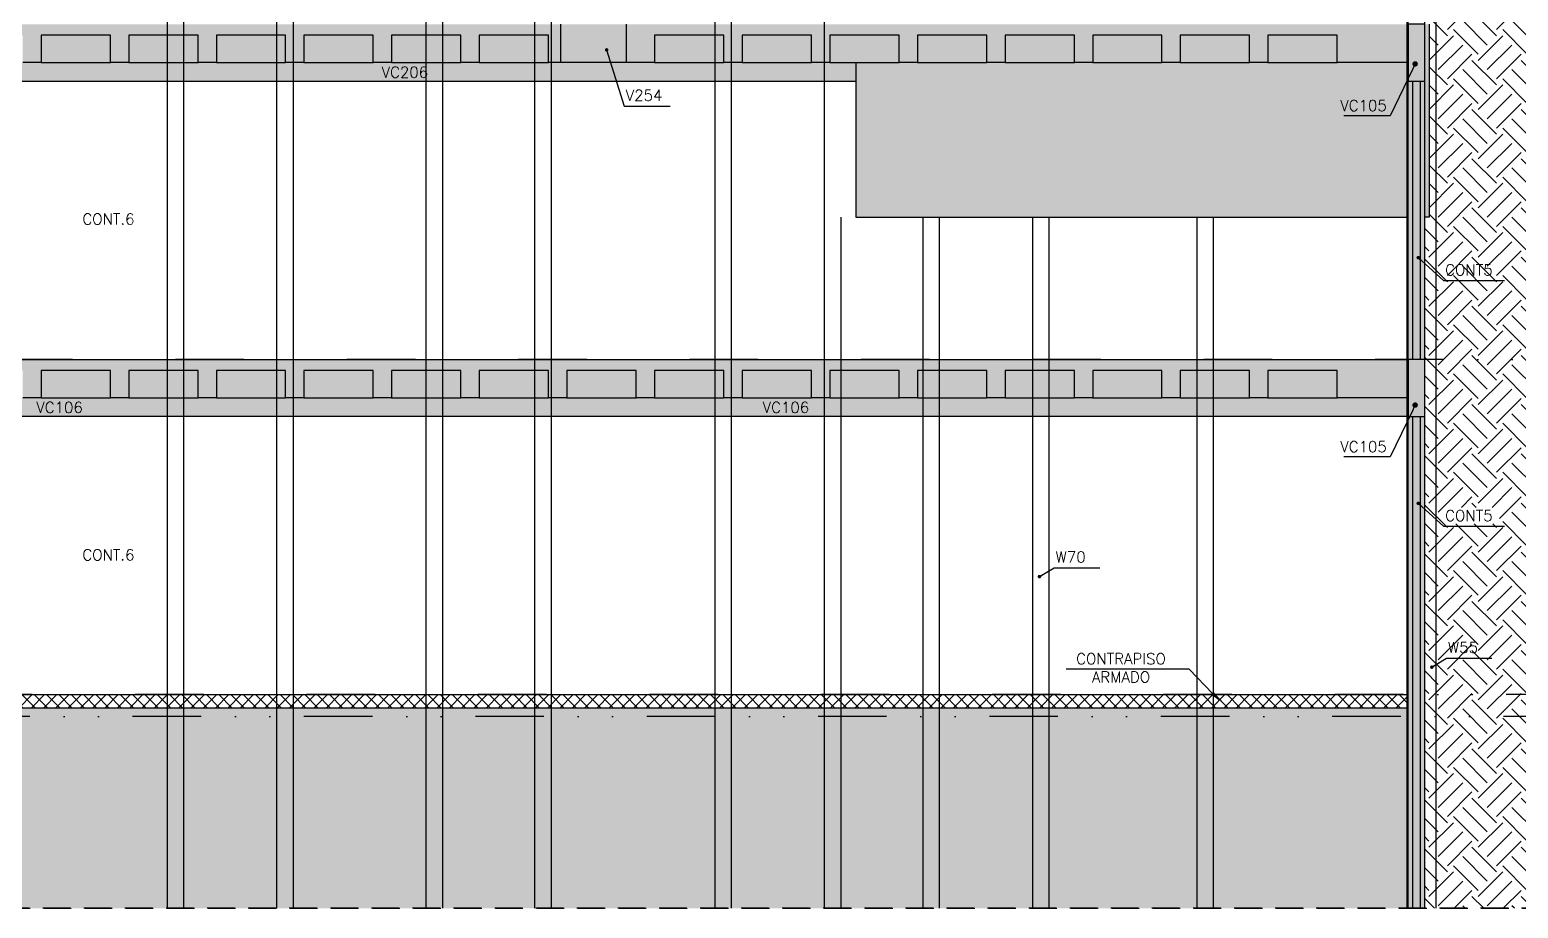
# Model space of a CAD drawing. Header units: millimetres. Extents: x 0 to 7795, y 0 to 4500.
# Drawn here: x 1894 to 3253, y 2799 to 3601 of the extents above; entities that cross this region are included whole.
import ezdxf
from ezdxf import colors
from ezdxf.entities.mleader import LeaderData, LeaderLine
from ezdxf.math import Vec2, Vec3

# ---------------------------------------------------------------- set-up
doc = ezdxf.new("R2010")
doc.units = ezdxf.units.MM
doc.header["$LTSCALE"] = 50
doc.linetypes.add('DASHED', pattern=[0.75, 0.5, -0.25])
doc.linetypes.add('DIVIDE2', pattern=[0.625, 0.25, -0.125, 0, -0.125, 0, -0.125])
for name, color, linetype in [('F-AUX', 2, 'Continuous'), ('F-AUX-DET', 2, 'Continuous'), ('F-AUX-RED', 1, 'Continuous'), ('F-CORTE', 4, 'Continuous'), ('F-EIXOS-DET', 1, 'Continuous'), ('F-FUNDAÇÃO-VISTA', 253, 'Continuous'), ('F-LEADER', 1, 'Continuous'), ('F-SOLIDO-CORTE', 71, 'Continuous'), ('F-TEXTO-YELLOW', 2, 'Continuous'), ('F-VIGA VISTA', 2, 'Continuous'), ('F-VISTA', 2, 'Continuous'), ('F-VISTA SÓLIDO 1', 254, 'Continuous'), ('F-VISTA SÓLIDO 3', 252, 'Continuous')]:
    doc.layers.add(name, color=color, linetype=linetype)
doc.styles.add('CP-TEXT-INCL', font='simplex.shx', dxfattribs={"oblique": 20})
doc.styles.add('MCP', font='simplex.shx')
doc.styles.get("Standard").update_dxf_attribs({"font": 'txt.shx'})
doc.dimstyles.new('CP-COTAS-50', dxfattribs={"dimscale": 0.64, "dimtxt": 12.5, "dimasz": 5, "dimexe": 5, "dimexo": 5, "dimgap": 2.5, "dimtad": 1, "dimdec": 1, "dimdsep": 46, "dimtxsty": 'CP-TEXT-INCL', "dimblk1": 'DOT', "dimblk2": 'DOT', "dimsah": 1, "dimcen": 9, "dimclrd": 256, "dimclre": 256, "dimclrt": 256, "dimadec": 0, "dimazin": 0, "dimtfac": 1, "dimtdec": 1, "dimtmove": 2, "dimatfit": 3, "dimldrblk": 'DOT', "dimfxl": 5, "dimtolj": 1, "dimarcsym": 0})
pattern_1 = [(50, (0, 107.151), (9.109233, -0.796954), [0.9525, -10.4775]), (355, (0, 107.151), (-1.762171, 9.552842), [0.762, -8.38203]), (100.45144, (0.759, 107.085), (7.347062, 8.755888), [0.8095, -8.904512]), (46.1842, (0, 109.691), (13.553952, -2.102116), [1.42875, -15.71625]), (96.63556, (1.13, 109.516), (11.870207, 12.371306), [1.21425, -13.35678]), (351.18415, (0, 109.691), (11.870207, 12.371306), [1.143, -12.572987]), (21, (1.27, 109.056), (7.58072, -5.11326), [0.9525, -10.4775]), (326, (1.27, 109.056), (3.090101, 9.209398), [0.762, -8.382]), (71.45144, (1.902, 108.63), (10.670821, 4.096138), [0.8095, -8.904497]), (37.5, (0, 107.1512), (0.1544302, 4.227752), [0, -8.2804, 0, -8.509, 0, -8.41375]), (7.5, (0, 107.151), (3.340983, 5.0090287), [0, -4.8514, 0, -8.0899, 0, -3.20675]), (327.5, (-2.832, 107.1512), (6.7795298, -0.2864372), [0, -3.175, 0, -9.906, 0, -13.1445]), (317.5, (-4.102, 107.151), (7.406459, 1.2713246), [0, -4.1275, 0, -6.5786, 0, -9.3345])]
pattern_2 = [(45, (0, -3807.676), (0, 44.90128), [31.75, -31.75]), (45, (-8.42, -3799.257), (0, 44.90128), [31.75, -31.75]), (45, (-16.838, -3790.838), (0, 44.90128), [31.75, -31.75]), (135, (-16.838, -3785.225), (-44.90128, 0), [31.75, -31.75]), (135, (-8.42, -3776.806), (-44.90128, 0), [31.75, -31.75]), (135, (0, -3768.387), (-44.90128, 0), [31.75, -31.75])]

# ---------------------------------------------------------------- blocks, each defined once
blk = doc.blocks.new('_DOT')
at = {"color": 0, "linetype": 'ByBlock'}
blk.add_line((-0.5, 0), (-1, 0), dxfattribs=at)
at = {"color": 0, "linetype": 'ByBlock', "const_width": 0.5}
blk.add_lwpolyline([(-0.25, 0, 1), (0.25, 0, 1)], format="xyb", close=True, dxfattribs=at)

msp = doc.modelspace()

# ---------------------------------------------------------------- hatches: boundary and pattern name
at = {"layer": 'F-AUX'}
h = msp.add_hatch(dxfattribs=at)
h.set_pattern_fill('AR-CONC', color=1, scale=0.05)
h.set_pattern_definition(pattern_1)
h.paths.add_polyline_path([(3163.38, 3553.95), (3156.38, 3553.95), (3156.38, 3299.95), (3163.38, 3299.95)])
h = msp.add_hatch(dxfattribs=at)
h.set_pattern_fill('AR-CONC', color=1, scale=0.05)
h.set_pattern_definition(pattern_1)
h.paths.add_polyline_path([(3163.38, 3247.95), (3156.38, 3247.95), (3156.38, 2798.95), (3163.38, 2798.95)])
at = {"layer": 'F-AUX-DET'}
h = msp.add_hatch(dxfattribs=at)
h.set_pattern_fill('EARTH', color=252, scale=5, angle=45)
h.set_pattern_definition(pattern_2)
h.paths.add_polyline_path([(3373.15, 3566.67), (3320.06, 3588.29), (3420.54, 3577.81), (3367.45, 3599.43), (3438.57, 4190.95), (2467.88, 4190.95), (2467.88, 4181.95), (2467.88, 4166.95), (2656.88, 4166.95), (2668.88, 4166.95), (2675.88, 4166.95), (2683.57, 4166.95), (2743.1, 4166.95), (2830.56, 4166.95), (3177.46, 4166.95), (3177.46, 4121.95), (3171.38, 4121.95), (3171.38, 3965.95), (3171.38, 3605.95), (3171.38, 3429.95), (3167.38, 3429.95), (3167.38, 2798.95), (3280.84, 2798.95)])
h.paths.add_polyline_path([(3184.92, 3149.92), (3235.63, 3149.92), (3235.63, 3164.92), (3184.92, 3164.92)], flags=16)
h.paths.add_polyline_path([(3184.92, 3829.37), (3235.63, 3829.37), (3235.63, 3844.37), (3184.92, 3844.37)], flags=16)
h = msp.add_hatch(dxfattribs=at)
h.set_pattern_fill('EARTH', color=252, scale=5, angle=45)
h.set_pattern_definition(pattern_2)
h.paths.add_polyline_path([(648.38, 2981.95), (648.38, 2798.95), (3152.38, 2798.95), (3152.38, 2981.95)])
at = {"layer": 'F-AUX-RED'}
h = msp.add_hatch(dxfattribs=at)
h.set_pattern_fill('ANSI37', color=256, scale=2.5)
h.set_pattern_definition([(45, (0, -3807.676), (-5.61266, 5.61266), []), (135, (0, -3807.676), (-5.61266, -5.61266), [])])
h.paths.add_polyline_path([(3152.38, 2981.95), (3152.38, 2993.95), (663.38, 2993.95), (663.38, 2981.95)])
at = {"layer": 'F-SOLIDO-CORTE'}
h = msp.add_hatch(color=256, dxfattribs=at)
h.dxf.hatch_style = 1
h.paths.add_polyline_path([(3152.38, 3605.95), (2995.46, 3605.95), (2849.78, 3605.95), (2495.89, 3605.95), (2473.68, 3605.95), (2441.74, 3605.95), (2438.38, 3605.95), (2407.9, 3605.95), (2402.07, 3605.95), (2394.25, 3605.95), (2386.06, 3605.95), (2378.38, 3605.95), (2374.73, 3605.95), (2370.45, 3605.95), (2368.42, 3605.95), (2278.84, 3605.95), (2001.29, 3605.95), (1973.34, 3605.95), (1876.43, 3605.95), (1712.88, 3605.95), (1703.72, 3605.95), (1702.19, 3605.95), (1673.47, 3605.95), (1663.57, 3605.95), (1652.88, 3605.95), (1646.4, 3605.95), (1639.56, 3605.95), (1440.87, 3605.95), (1352.38, 3605.95), (1343.22, 3605.95), (1341.69, 3605.95), (1312.97, 3605.95), (1303.07, 3605.95), (1292.38, 3605.95), (1231.79, 3605.95), (1026.59, 3605.95), (1013.6, 3605.95), (686.96, 3605.95), (684.54, 3605.95), (669.14, 3605.95), (663.38, 3605.95), (663.38, 3570.95), (669.14, 3570.95), (684.54, 3570.95), (686.96, 3570.95), (690.76, 3570.95), (704.25, 3570.95), (704.25, 3590.03), (704.25, 3595.95), (767.5, 3595.95), (767.5, 3576.86), (767.5, 3570.95), (769.42, 3570.95), (784.25, 3570.95), (784.25, 3590.03), (784.25, 3595.95), (847.5, 3595.95), (847.5, 3576.86), (847.5, 3570.95), (849.51, 3570.95), (853.73, 3570.95), (864.25, 3570.95), (864.25, 3590.03), (864.25, 3595.95), (927.5, 3595.95), (927.5, 3576.86), (927.5, 3570.95), (938.18, 3570.95), (942.36, 3570.95), (944.25, 3570.95), (944.25, 3590.03), (944.25, 3595.95), (1007.5, 3595.95), (1007.5, 3576.86), (1007.5, 3570.95), (1009.6, 3570.95), (1013.93, 3570.95), (1019.01, 3570.95), (1024.25, 3570.95), (1024.25, 3590.03), (1024.25, 3595.95), (1087.5, 3595.95), (1087.5, 3576.86), (1087.5, 3570.95), (1089.42, 3570.95), (1104.25, 3570.95), (1104.25, 3590.03), (1104.25, 3595.95), (1167.5, 3595.95), (1167.5, 3576.86), (1167.5, 3570.95), (1172.77, 3570.95), (1177.12, 3570.95), (1184.25, 3570.95), (1184.25, 3590.03), (1184.25, 3595.95), (1231.79, 3595.95), (1247.5, 3595.95), (1247.5, 3576.86), (1247.5, 3570.95), (1264.58, 3570.95), (1292.38, 3570.95), (1292.38, 3545.95), (1303.07, 3545.95), (1312.97, 3545.95), (1341.69, 3545.95), (1343.22, 3545.95), (1352.38, 3545.95), (1352.38, 3579.15), (1352.38, 3593.95), (1440.87, 3593.95), (1639.56, 3593.95), (1646.4, 3593.95), (1652.88, 3593.95), (1652.88, 3572.74), (1652.88, 3545.95), (1663.57, 3545.95), (1673.47, 3545.95), (1702.19, 3545.95), (1703.72, 3545.95), (1712.88, 3545.95), (1712.88, 3570.95), (1720.17, 3570.95), (1741.02, 3570.95), (1744.25, 3570.95), (1744.25, 3590.03), (1744.25, 3595.95), (1807.5, 3595.95), (1807.5, 3576.86), (1807.5, 3570.95), (1820.01, 3570.95), (1824.25, 3570.95), (1824.25, 3590.03), (1824.25, 3595.95), (1876.43, 3595.95), (1887.5, 3595.95), (1887.5, 3576.86), (1887.5, 3570.95), (1895.04, 3570.95), (1904.25, 3570.95), (1904.25, 3590.03), (1904.25, 3595.95), (1967.5, 3595.95), (1967.5, 3576.86), (1967.5, 3570.95), (1979.01, 3570.95), (1984.25, 3570.95), (1984.25, 3590.03), (1984.25, 3595.95), (2001.29, 3595.95), (2047.5, 3595.95), (2047.5, 3576.86), (2047.5, 3570.95), (2064.25, 3570.95), (2064.25, 3590.03), (2064.25, 3595.95), (2127.5, 3595.95), (2127.5, 3576.86), (2127.5, 3570.95), (2128.86, 3570.95), (2130.65, 3570.95), (2140.88, 3570.95), (2144.25, 3570.95), (2144.25, 3590.03), (2144.25, 3595.95), (2207.5, 3595.95), (2207.5, 3576.86), (2207.5, 3570.95), (2214.79, 3570.95), (2217.04, 3570.95), (2220.88, 3570.95), (2224.25, 3570.95), (2224.25, 3590.03), (2224.25, 3595.95), (2278.84, 3595.95), (2287.5, 3595.95), (2287.5, 3576.86), (2287.5, 3570.95), (2290.51, 3570.95), (2298.18, 3570.95), (2300.88, 3570.95), (2304.25, 3570.95), (2304.25, 3590.03), (2304.25, 3595.95), (2367.5, 3595.95), (2367.5, 3576.86), (2367.5, 3570.95), (2370.45, 3570.95), (2374.73, 3570.95), (2379.25, 3570.95), (2386.06, 3570.95), (2394.25, 3570.95), (2402.07, 3570.95), (2408.49, 3570.95), (2438.38, 3570.95), (2442.98, 3570.95), (2459.76, 3570.95), (2464.25, 3570.95), (2464.25, 3590.03), (2464.25, 3595.95), (2473.68, 3595.95), (2495.89, 3595.95), (2527.5, 3595.95), (2527.5, 3576.86), (2527.5, 3570.95), (2541.51, 3570.95), (2544.25, 3570.95), (2544.25, 3590.03), (2544.25, 3595.95), (2607.5, 3595.95), (2607.5, 3576.86), (2607.5, 3570.95), (2619.72, 3570.95), (2624.25, 3570.95), (2624.25, 3590.03), (2624.25, 3595.95), (2687.5, 3595.95), (2687.5, 3576.86), (2687.5, 3570.95), (2698.09, 3570.95), (2704.25, 3570.95), (2704.25, 3590.03), (2704.25, 3595.95), (2767.5, 3595.95), (2767.5, 3576.86), (2767.5, 3570.95), (2784.25, 3570.95), (2784.25, 3590.03), (2784.25, 3595.95), (2847.5, 3595.95), (2847.5, 3576.86), (2847.5, 3570.95), (2864.25, 3570.95), (2864.25, 3590.03), (2864.25, 3595.95), (2927.5, 3595.95), (2927.5, 3576.86), (2927.5, 3570.95), (2937.13, 3570.95), (2944.25, 3570.95), (2944.25, 3590.03), (2944.25, 3595.95), (2995.46, 3595.95), (3007.5, 3595.95), (3007.5, 3576.86), (3007.5, 3570.95), (3024.25, 3570.95), (3024.25, 3590.03), (3024.25, 3595.95), (3087.5, 3595.95), (3087.5, 3576.86), (3087.5, 3570.95), (3090.23, 3570.95), (3092.88, 3570.95), (3115.43, 3570.95), (3152.38, 3570.95)])
h = msp.add_hatch(color=256, dxfattribs=at)
h.dxf.hatch_style = 1
h.paths.add_polyline_path([(3167.38, 3605.95), (3152.38, 3605.95), (3152.38, 3553.95), (3167.38, 3553.95)])
h = msp.add_hatch(color=256, dxfattribs=at)
h.dxf.hatch_style = 1
h.paths.add_polyline_path([(3156.38, 3553.95), (3152.38, 3553.95), (3152.38, 3299.95), (3156.38, 3299.95)])
h = msp.add_hatch(color=256, dxfattribs=at)
h.dxf.hatch_style = 1
h.paths.add_polyline_path([(3167.38, 3553.95), (3163.38, 3553.95), (3163.38, 3299.95), (3167.38, 3299.95)])
h = msp.add_hatch(color=256, dxfattribs=at)
h.dxf.hatch_style = 1
h.paths.add_polyline_path([(3152.38, 3299.95), (3144.84, 3299.95), (3073.68, 3299.95), (2684.93, 3299.95), (2649.55, 3299.95), (2646.27, 3299.95), (2521.85, 3299.95), (2455.16, 3299.95), (2429.76, 3299.95), (2424.74, 3299.95), (2416.21, 3299.95), (2405.59, 3299.95), (2394.86, 3299.95), (2385.78, 3299.95), (2376.57, 3299.95), (2370.58, 3299.95), (2368.55, 3299.95), (2358.54, 3299.95), (2149.56, 3299.95), (2131.33, 3299.95), (2095.69, 3299.95), (2090.19, 3299.95), (1775.99, 3299.95), (1773.88, 3299.95), (1769.6, 3299.95), (1734.91, 3299.95), (1731.68, 3299.95), (1728.87, 3299.95), (1712.58, 3299.95), (1665.01, 3299.95), (1639.69, 3299.95), (1632.55, 3299.95), (1614.31, 3299.95), (1365.58, 3299.95), (1356.35, 3299.95), (1346.62, 3299.95), (1303.32, 3299.95), (1298.14, 3299.95), (1295.59, 3299.95), (1275.8, 3299.95), (1229.96, 3299.95), (1217.39, 3299.95), (1026.29, 3299.95), (1013.57, 3299.95), (739.25, 3299.95), (721.01, 3299.95), (702.77, 3299.95), (687.26, 3299.95), (684.54, 3299.95), (669.14, 3299.95), (666.59, 3299.95), (663.38, 3299.95), (663.38, 3264.95), (666.59, 3264.95), (669.14, 3264.95), (684.54, 3264.95), (687.26, 3264.95), (690.76, 3264.95), (696.55, 3264.95), (700.13, 3264.95), (704.25, 3264.95), (704.25, 3284.03), (704.25, 3289.95), (721.01, 3289.95), (739.25, 3289.95), (767.5, 3289.95), (767.5, 3270.86), (767.5, 3264.95), (769.06, 3264.95), (772.47, 3264.95), (775.04, 3264.95), (784.25, 3264.95), (784.25, 3284.03), (784.25, 3289.95), (847.5, 3289.95), (847.5, 3270.86), (847.5, 3264.95), (849.06, 3264.95), (864.25, 3264.95), (864.25, 3284.03), (864.25, 3289.95), (927.5, 3289.95), (927.5, 3270.86), (927.5, 3264.95), (929.06, 3264.95), (944.25, 3264.95), (944.25, 3284.03), (944.25, 3289.95), (1007.5, 3289.95), (1007.5, 3270.86), (1007.5, 3264.95), (1008.86, 3264.95), (1024.25, 3264.95), (1024.25, 3284.03), (1024.25, 3289.95), (1087.5, 3289.95), (1087.5, 3270.86), (1087.5, 3264.95), (1088.74, 3264.95), (1104.25, 3264.95), (1104.25, 3284.03), (1104.25, 3289.95), (1167.5, 3289.95), (1167.5, 3270.86), (1167.5, 3264.95), (1176.99, 3264.95), (1184.25, 3264.95), (1184.25, 3284.03), (1184.25, 3289.95), (1217.39, 3289.95), (1229.96, 3289.95), (1247.5, 3289.95), (1247.5, 3270.86), (1247.5, 3264.95), (1264.25, 3264.95), (1264.25, 3284.03), (1264.25, 3289.95), (1275.8, 3289.95), (1295.59, 3289.95), (1298.14, 3289.95), (1303.32, 3289.95), (1327.5, 3289.95), (1327.5, 3270.86), (1327.5, 3264.95), (1328.46, 3264.95), (1333.93, 3264.95), (1339.01, 3264.95), (1344.25, 3264.95), (1344.25, 3284.03), (1344.25, 3289.95), (1347.06, 3289.95), (1356.35, 3289.95), (1365.58, 3289.95), (1407.5, 3289.95), (1407.5, 3270.86), (1407.5, 3264.95), (1409.34, 3264.95), (1424.25, 3264.95), (1424.25, 3284.03), (1424.25, 3289.95), (1487.5, 3289.95), (1487.5, 3270.86), (1487.5, 3264.95), (1488.59, 3264.95), (1496.23, 3264.95), (1504.25, 3264.95), (1504.25, 3284.03), (1504.25, 3289.95), (1567.5, 3289.95), (1567.5, 3270.86), (1567.5, 3264.95), (1569.34, 3264.95), (1574.77, 3264.95), (1584.25, 3264.95), (1584.25, 3284.03), (1584.25, 3289.95), (1614.31, 3289.95), (1632.55, 3289.95), (1639.69, 3289.95), (1647.5, 3289.95), (1647.5, 3270.86), (1647.5, 3264.95), (1650.64, 3264.95), (1658.36, 3264.95), (1664.25, 3264.95), (1664.25, 3284.03), (1664.25, 3289.95), (1712.58, 3289.95), (1727.5, 3289.95), (1727.5, 3270.86), (1727.5, 3264.95), (1729.2, 3264.95), (1744.25, 3264.95), (1744.25, 3284.03), (1744.25, 3289.95), (1769.6, 3289.95), (1775.99, 3289.95), (1807.5, 3289.95), (1807.5, 3270.86), (1807.5, 3264.95), (1810.45, 3264.95), (1813.93, 3264.95), (1824.25, 3264.95), (1824.25, 3284.03), (1824.25, 3289.95), (1887.5, 3289.95), (1887.5, 3270.86), (1887.5, 3264.95), (1904.25, 3264.95), (1904.25, 3284.03), (1904.25, 3289.95), (1967.5, 3289.95), (1967.5, 3270.86), (1967.5, 3264.95), (1969.78, 3264.95), (1984.25, 3264.95), (1984.25, 3284.03), (1984.25, 3289.95), (2047.5, 3289.95), (2047.5, 3270.86), (2047.5, 3264.95), (2064.25, 3264.95), (2064.25, 3284.03), (2064.25, 3289.95), (2090.44, 3289.95), (2095.69, 3289.95), (2127.5, 3289.95), (2127.5, 3270.86), (2127.5, 3264.95), (2131.71, 3264.95), (2134.22, 3264.95), (2137.61, 3264.95), (2141.13, 3264.95), (2144.25, 3264.95), (2144.25, 3284.03), (2144.25, 3289.95), (2149.56, 3289.95), (2207.5, 3289.95), (2207.5, 3270.86), (2207.5, 3264.95), (2209.07, 3264.95), (2224.25, 3264.95), (2224.25, 3284.03), (2224.25, 3289.95), (2287.5, 3289.95), (2287.5, 3270.86), (2287.5, 3264.95), (2290.1, 3264.95), (2304.25, 3264.95), (2304.25, 3284.03), (2304.25, 3289.95), (2358.54, 3289.95), (2367.5, 3289.95), (2367.5, 3270.86), (2367.5, 3264.95), (2370.58, 3264.95), (2376.57, 3264.95), (2384.25, 3264.95), (2384.25, 3284.03), (2384.25, 3289.95), (2394.86, 3289.95), (2405.59, 3289.95), (2416.21, 3289.95), (2424.74, 3289.95), (2430.7, 3289.95), (2447.5, 3289.95), (2447.5, 3270.86), (2447.5, 3264.95), (2454.77, 3264.95), (2464.25, 3264.95), (2464.25, 3284.03), (2464.25, 3289.95), (2521.85, 3289.95), (2527.5, 3289.95), (2527.5, 3270.86), (2527.5, 3264.95), (2530.17, 3264.95), (2535.04, 3264.95), (2538.41, 3264.95), (2544.25, 3264.95), (2544.25, 3284.03), (2544.25, 3289.95), (2607.5, 3289.95), (2607.5, 3270.86), (2607.5, 3264.95), (2611.13, 3264.95), (2618.41, 3264.95), (2624.25, 3264.95), (2624.25, 3284.03), (2624.25, 3289.95), (2646.27, 3289.95), (2649.55, 3289.95), (2684.93, 3289.95), (2687.5, 3289.95), (2687.5, 3270.86), (2687.59, 3264.95), (2691.09, 3264.95), (2698.22, 3264.95), (2704.25, 3264.95), (2704.25, 3284.03), (2704.25, 3289.95), (2767.5, 3289.95), (2767.5, 3270.86), (2767.5, 3264.95), (2769.93, 3264.95), (2776.61, 3264.95), (2779.01, 3264.95), (2784.25, 3264.95), (2784.25, 3284.03), (2784.25, 3289.95), (2847.5, 3289.95), (2847.5, 3270.86), (2847.5, 3264.95), (2849.93, 3264.95), (2858.41, 3264.95), (2864.25, 3264.95), (2864.25, 3284.03), (2864.25, 3289.95), (2927.5, 3289.95), (2927.5, 3270.86), (2927.5, 3264.95), (2929.93, 3264.95), (2944.25, 3264.95), (2944.25, 3284.03), (2944.25, 3289.95), (3007.5, 3289.95), (3007.5, 3270.86), (3007.5, 3264.95), (3008.97, 3264.95), (3024.25, 3264.95), (3024.25, 3284.03), (3024.25, 3289.95), (3073.68, 3289.95), (3087.5, 3289.95), (3087.5, 3270.86), (3087.5, 3264.95), (3088.88, 3264.95), (3094.77, 3264.95), (3115.24, 3264.95), (3144.84, 3264.95), (3152.38, 3264.95)])
h = msp.add_hatch(color=256, dxfattribs=at)
h.dxf.hatch_style = 1
h.paths.add_polyline_path([(3167.38, 3299.95), (3152.38, 3299.95), (3152.38, 3247.95), (3167.38, 3247.95)])
h = msp.add_hatch(color=256, dxfattribs=at)
h.dxf.hatch_style = 1
h.paths.add_polyline_path([(3156.38, 3247.95), (3152.38, 3247.95), (3152.38, 2798.95), (3156.38, 2798.95)])
h = msp.add_hatch(color=256, dxfattribs=at)
h.dxf.hatch_style = 1
h.paths.add_polyline_path([(3167.38, 3247.95), (3163.38, 3247.95), (3163.38, 2798.95), (3167.38, 2798.95)])
at = {"layer": 'F-VISTA SÓLIDO 1'}
h = msp.add_hatch(color=256, dxfattribs=at)
h.dxf.hatch_style = 1
h.paths.add_polyline_path([(3171.38, 3605.95), (3167.38, 3605.95), (3167.38, 3605.95), (3167.38, 3570.95), (3171.38, 3570.95)])
h = msp.add_hatch(color=256, dxfattribs=at)
h.dxf.hatch_style = 1
h.paths.add_polyline_path([(1769.53, 3553.95), (2647.88, 3553.95), (2647.88, 3570.95), (1769.53, 3570.95)])
h = msp.add_hatch(color=256, dxfattribs=at)
h.dxf.hatch_style = 1
h.paths.add_polyline_path([(3152.38, 3570.95), (2647.88, 3570.95), (2647.88, 3429.95), (3152.38, 3429.95)])
h = msp.add_hatch(color=256, dxfattribs=at)
h.dxf.hatch_style = 1
h.paths.add_polyline_path([(3171.38, 3570.95), (3167.38, 3570.95), (3167.38, 3429.95), (3171.38, 3429.95)])
h = msp.add_hatch(color=256, dxfattribs=at)
h.dxf.hatch_style = 1
h.paths.add_polyline_path([(663.38, 3247.95), (3152.38, 3247.95), (3152.38, 3264.95), (663.38, 3264.95)])
at = {"layer": 'F-VISTA SÓLIDO 3'}
h = msp.add_hatch(color=256, dxfattribs=at)
h.dxf.hatch_style = 1
h.paths.add_polyline_path([(1967.5, 3595.95), (1904.25, 3595.95), (1904.25, 3590.03), (1904.25, 3570.95), (1967.5, 3570.95), (1967.5, 3576.86)])
h = msp.add_hatch(color=256, dxfattribs=at)
h.dxf.hatch_style = 1
h.paths.add_polyline_path([(2047.5, 3595.95), (2001.29, 3595.95), (1984.25, 3595.95), (1984.25, 3590.03), (1984.25, 3570.95), (2047.5, 3570.95), (2047.5, 3576.86)])
h = msp.add_hatch(color=256, dxfattribs=at)
h.dxf.hatch_style = 1
h.paths.add_polyline_path([(2127.5, 3595.95), (2064.25, 3595.95), (2064.25, 3590.03), (2064.25, 3570.95), (2092.13, 3570.95), (2096.7, 3570.95), (2127.5, 3570.95), (2127.5, 3576.86)])
h = msp.add_hatch(color=256, dxfattribs=at)
h.dxf.hatch_style = 1
h.paths.add_polyline_path([(2207.5, 3576.86), (2207.5, 3595.95), (2144.25, 3595.95), (2144.25, 3590.03), (2144.25, 3570.95), (2159.17, 3570.95), (2207.5, 3570.95)])
h = msp.add_hatch(color=256, dxfattribs=at)
h.dxf.hatch_style = 1
h.paths.add_polyline_path([(2287.5, 3595.95), (2278.84, 3595.95), (2224.25, 3595.95), (2224.25, 3590.03), (2224.25, 3570.95), (2287.5, 3570.95), (2287.5, 3576.86)])
h = msp.add_hatch(color=256, dxfattribs=at)
h.dxf.hatch_style = 1
h.paths.add_polyline_path([(2367.5, 3595.95), (2304.25, 3595.95), (2304.25, 3590.03), (2304.25, 3570.95), (2367.5, 3570.95), (2367.5, 3576.86)])
h = msp.add_hatch(color=256, dxfattribs=at)
h.dxf.hatch_style = 1
h.paths.add_polyline_path([(2527.5, 3595.95), (2495.89, 3595.95), (2473.68, 3595.95), (2464.25, 3595.95), (2464.25, 3590.03), (2464.25, 3570.95), (2488.47, 3570.95), (2527.5, 3570.95), (2527.5, 3576.86)])
h = msp.add_hatch(color=256, dxfattribs=at)
h.dxf.hatch_style = 1
h.paths.add_polyline_path([(2607.5, 3595.95), (2544.25, 3595.95), (2544.25, 3590.03), (2544.25, 3570.95), (2607.5, 3570.95), (2607.5, 3576.86)])
h = msp.add_hatch(color=256, dxfattribs=at)
h.dxf.hatch_style = 1
h.paths.add_polyline_path([(2687.5, 3595.95), (2624.25, 3595.95), (2624.25, 3590.03), (2624.25, 3570.95), (2687.5, 3570.95), (2687.5, 3576.86)])
h = msp.add_hatch(color=256, dxfattribs=at)
h.dxf.hatch_style = 1
h.paths.add_polyline_path([(2767.5, 3595.95), (2704.25, 3595.95), (2704.25, 3590.03), (2704.25, 3570.95), (2767.5, 3570.95), (2767.5, 3576.86)])
h = msp.add_hatch(color=256, dxfattribs=at)
h.dxf.hatch_style = 1
h.paths.add_polyline_path([(2847.5, 3595.95), (2784.25, 3595.95), (2784.25, 3590.03), (2784.25, 3570.95), (2847.5, 3570.95), (2847.5, 3576.86)])
h = msp.add_hatch(color=256, dxfattribs=at)
h.dxf.hatch_style = 1
h.paths.add_polyline_path([(2927.5, 3595.95), (2864.25, 3595.95), (2864.25, 3590.03), (2864.25, 3570.95), (2927.5, 3570.95), (2927.5, 3576.86)])
h = msp.add_hatch(color=256, dxfattribs=at)
h.dxf.hatch_style = 1
h.paths.add_polyline_path([(3007.5, 3595.95), (2995.46, 3595.95), (2944.25, 3595.95), (2944.25, 3590.03), (2944.25, 3570.95), (3007.5, 3570.95), (3007.5, 3576.86)])
h = msp.add_hatch(color=256, dxfattribs=at)
h.dxf.hatch_style = 1
h.paths.add_polyline_path([(3087.5, 3595.95), (3024.25, 3595.95), (3024.25, 3590.03), (3024.25, 3570.95), (3087.5, 3570.95), (3087.5, 3576.86)])
h = msp.add_hatch(color=256, dxfattribs=at)
h.dxf.hatch_style = 1
h.paths.add_polyline_path([(1967.5, 3289.95), (1904.25, 3289.95), (1904.25, 3284.03), (1904.25, 3264.95), (1967.5, 3264.95), (1967.5, 3270.86)])
h = msp.add_hatch(color=256, dxfattribs=at)
h.dxf.hatch_style = 1
h.paths.add_polyline_path([(2047.5, 3289.95), (1984.25, 3289.95), (1984.25, 3284.03), (1984.25, 3264.95), (2047.5, 3264.95), (2047.5, 3270.86)])
h = msp.add_hatch(color=256, dxfattribs=at)
h.dxf.hatch_style = 1
h.paths.add_polyline_path([(2127.5, 3289.95), (2095.69, 3289.95), (2090.44, 3289.95), (2064.25, 3289.95), (2064.25, 3284.03), (2064.25, 3264.95), (2092.13, 3264.95), (2096.42, 3264.95), (2127.5, 3264.95), (2127.5, 3270.86)])
h = msp.add_hatch(color=256, dxfattribs=at)
h.dxf.hatch_style = 1
h.paths.add_polyline_path([(2207.5, 3289.95), (2149.56, 3289.95), (2144.25, 3289.95), (2144.25, 3284.03), (2144.25, 3264.95), (2159.27, 3264.95), (2207.5, 3264.95), (2207.5, 3270.86)])
h = msp.add_hatch(color=256, dxfattribs=at)
h.dxf.hatch_style = 1
h.paths.add_polyline_path([(2287.5, 3289.95), (2224.25, 3289.95), (2224.25, 3284.03), (2224.25, 3264.95), (2287.5, 3264.95), (2287.5, 3270.86)])
h = msp.add_hatch(color=256, dxfattribs=at)
h.dxf.hatch_style = 1
h.paths.add_polyline_path([(2367.5, 3289.95), (2358.54, 3289.95), (2304.25, 3289.95), (2304.25, 3284.03), (2304.25, 3264.95), (2367.5, 3264.95), (2367.5, 3270.86)])
h = msp.add_hatch(color=256, dxfattribs=at)
h.dxf.hatch_style = 1
h.paths.add_polyline_path([(2447.5, 3289.95), (2430.7, 3289.95), (2424.74, 3289.95), (2416.21, 3289.95), (2405.59, 3289.95), (2394.86, 3289.95), (2384.25, 3289.95), (2384.25, 3284.03), (2384.25, 3264.95), (2398.88, 3264.95), (2406.29, 3264.95), (2447.5, 3264.95), (2447.5, 3270.86)])
h = msp.add_hatch(color=256, dxfattribs=at)
h.dxf.hatch_style = 1
h.paths.add_polyline_path([(2527.5, 3289.95), (2521.85, 3289.95), (2464.25, 3289.95), (2464.25, 3284.03), (2464.25, 3264.95), (2467.88, 3264.95), (2488.47, 3264.95), (2527.5, 3264.95), (2527.5, 3270.86)])
h = msp.add_hatch(color=256, dxfattribs=at)
h.dxf.hatch_style = 1
h.paths.add_polyline_path([(2607.5, 3289.95), (2544.25, 3289.95), (2544.25, 3284.03), (2544.25, 3264.95), (2607.5, 3264.95), (2607.5, 3270.86)])
h = msp.add_hatch(color=256, dxfattribs=at)
h.dxf.hatch_style = 1
h.paths.add_polyline_path([(2687.5, 3270.86), (2687.5, 3289.95), (2684.93, 3289.95), (2649.55, 3289.95), (2646.27, 3289.95), (2624.25, 3289.95), (2624.25, 3284.03), (2624.25, 3264.95), (2647.88, 3264.95), (2652.17, 3264.95), (2687.59, 3264.95)])
h = msp.add_hatch(color=256, dxfattribs=at)
h.dxf.hatch_style = 1
h.paths.add_polyline_path([(2767.5, 3289.95), (2704.25, 3289.95), (2704.25, 3284.03), (2704.25, 3264.95), (2738.15, 3264.95), (2767.5, 3264.95), (2767.5, 3270.86)])
h = msp.add_hatch(color=256, dxfattribs=at)
h.dxf.hatch_style = 1
h.paths.add_polyline_path([(2847.5, 3289.95), (2784.25, 3289.95), (2784.25, 3284.03), (2784.25, 3264.95), (2847.5, 3264.95), (2847.5, 3270.86)])
h = msp.add_hatch(color=256, dxfattribs=at)
h.dxf.hatch_style = 1
h.paths.add_polyline_path([(2927.5, 3289.95), (2864.25, 3289.95), (2864.25, 3284.03), (2864.25, 3264.95), (2927.5, 3264.95), (2927.5, 3270.86)])
h = msp.add_hatch(color=256, dxfattribs=at)
h.dxf.hatch_style = 1
h.paths.add_polyline_path([(3007.5, 3289.95), (2944.25, 3289.95), (2944.25, 3284.03), (2944.25, 3264.95), (3007.5, 3264.95), (3007.5, 3270.86)])
h = msp.add_hatch(color=256, dxfattribs=at)
h.dxf.hatch_style = 1
h.paths.add_polyline_path([(3087.5, 3289.95), (3073.68, 3289.95), (3024.25, 3289.95), (3024.25, 3284.03), (3024.25, 3264.95), (3087.5, 3264.95), (3087.5, 3270.86)])

# ---------------------------------------------------------------- linework, layer by layer
at = {"color": 1, "linetype": 'DASHED'}
msp.add_line((3280.84, 2798.95), (406.66, 2798.95), dxfattribs=at)
msp.add_lwpolyline([(406.66, 2798.95), (3280.84, 2798.95), (3373.15, 3566.67), (3320.06, 3588.29), (3420.54, 3577.81), (3367.45, 3599.43), (3466.11, 4420), (406.66, 4420)], close=True, dxfattribs=at)
at = {"layer": 'F-AUX-RED'}
for p, q in [((663.38, 2993.95), (3152.38, 2993.95)), ((663.38, 2981.95), (3152.38, 2981.95))]:
    msp.add_line(p, q, dxfattribs=at)
at = {"layer": 'F-CORTE'}
for p, q in [((3152.38, 2798.95), (3152.38, 4166.95)), ((3167.38, 2798.95), (3167.38, 4121.95)), ((3156.38, 3299.95), (3156.38, 3553.95)), ((3163.38, 3299.95), (3163.38, 3553.95)), ((3156.38, 2798.95), (3156.38, 3247.95)), ((3163.38, 2798.95), (3163.38, 3247.95))]:
    msp.add_line(p, q, dxfattribs=at)
for points in [[(3152.38, 3553.95), (3167.38, 3553.95), (3167.38, 3605.95), (3152.38, 3605.95)], [(3152.38, 3247.95), (3167.38, 3247.95), (3167.38, 3299.95), (3152.38, 3299.95)]]:
    msp.add_lwpolyline(points, close=True, dxfattribs=at)
for points in [[(1775.99, 3299.95), (2090.19, 3299.95), (2095.69, 3299.95), (2131.33, 3299.95), (2149.56, 3299.95), (2358.54, 3299.95), (2368.55, 3299.95), (2370.58, 3299.95), (2376.57, 3299.95), (2385.78, 3299.95), (2394.86, 3299.95), (2405.59, 3299.95), (2416.21, 3299.95), (2424.74, 3299.95), (2429.76, 3299.95), (2455.16, 3299.95), (2521.85, 3299.95), (2646.27, 3299.95), (2649.55, 3299.95), (2684.93, 3299.95), (3073.68, 3299.95), (3144.84, 3299.95), (3152.38, 3299.95), (3152.38, 3570.95), (3115.43, 3570.95), (3092.88, 3570.95), (3090.23, 3570.95), (3087.5, 3570.95), (3087.5, 3576.86), (3087.5, 3595.95), (3024.25, 3595.95), (3024.25, 3590.03), (3024.25, 3570.95), (3022.51, 3570.95), (3007.5, 3570.95), (3007.5, 3576.86), (3007.5, 3595.95), (2995.46, 3595.95), (2944.25, 3595.95), (2944.25, 3590.03), (2944.25, 3570.95), (2942.51, 3570.95), (2937.13, 3570.95), (2927.5, 3570.95), (2927.5, 3576.86), (2927.5, 3595.95), (2864.25, 3595.95), (2864.25, 3590.03), (2864.25, 3570.95), (2862.74, 3570.95), (2847.5, 3570.95), (2847.5, 3576.86), (2847.5, 3595.95), (2784.25, 3595.95), (2784.25, 3590.03), (2784.25, 3570.95), (2768.28, 3570.95), (2767.5, 3570.95), (2767.5, 3576.86), (2767.5, 3595.95), (2704.25, 3595.95), (2704.25, 3590.03), (2704.25, 3570.95), (2702.74, 3570.95), (2698.09, 3570.95), (2687.5, 3570.95), (2687.5, 3576.86), (2687.5, 3595.95), (2624.25, 3595.95), (2624.25, 3590.03), (2624.25, 3570.95), (2622.74, 3570.95), (2619.72, 3570.95), (2607.5, 3570.95), (2607.5, 3576.86), (2607.5, 3595.95), (2544.25, 3595.95), (2544.25, 3590.03), (2544.25, 3570.95), (2541.51, 3570.95), (2527.5, 3570.95), (2527.5, 3576.86), (2527.5, 3595.95), (2495.89, 3595.95), (2473.68, 3595.95), (2464.25, 3595.95), (2464.25, 3590.03), (2464.25, 3570.95), (2462.55, 3570.95), (2459.76, 3570.95), (2442.98, 3570.95), (2438.38, 3570.95), (2408.49, 3570.95), (2402.07, 3570.95), (2394.25, 3570.95), (2386.06, 3570.95), (2379.25, 3570.95), (2374.73, 3570.95), (2370.45, 3570.95), (2368.42, 3570.95), (2367.99, 3570.95), (2367.7, 3570.95), (2367.5, 3570.95), (2367.5, 3576.86), (2367.5, 3595.95), (2304.25, 3595.95), (2304.25, 3590.03), (2304.25, 3570.95), (2302.55, 3570.95), (2300.88, 3570.95), (2298.18, 3570.95), (2290.51, 3570.95), (2287.5, 3570.95), (2287.5, 3576.86), (2287.5, 3595.95), (2278.84, 3595.95), (2224.25, 3595.95), (2224.25, 3590.03), (2224.25, 3570.95), (2222.55, 3570.95), (2220.88, 3570.95), (2217.04, 3570.95), (2214.79, 3570.95), (2207.5, 3570.95), (2207.5, 3576.86), (2207.5, 3595.95), (2144.25, 3595.95), (2144.25, 3590.03), (2144.25, 3570.95), (2140.88, 3570.95), (2130.65, 3570.95), (2128.86, 3570.95), (2127.5, 3570.95), (2127.5, 3576.86), (2127.5, 3595.95), (2064.25, 3595.95), (2064.25, 3590.03), (2064.25, 3570.95), (2047.5, 3570.95), (2047.5, 3576.86), (2047.5, 3595.95), (2001.29, 3595.95), (1984.25, 3595.95), (1984.25, 3590.03), (1984.25, 3570.95), (1979.01, 3570.95), (1967.5, 3570.95), (1967.5, 3576.86), (1967.5, 3595.95), (1904.25, 3595.95), (1904.25, 3590.03), (1904.25, 3570.95), (1895.04, 3570.95), (1887.5, 3570.95)], [(3152.38, 2798.95), (3152.38, 3264.95), (3144.84, 3264.95), (3115.24, 3264.95), (3094.77, 3264.95), (3089.83, 3264.95), (3089.8, 3264.95), (3089.42, 3264.95), (3088.88, 3264.95), (3087.5, 3264.95), (3087.5, 3270.86), (3087.5, 3289.95), (3073.68, 3289.95), (3024.25, 3289.95), (3024.25, 3284.03), (3024.25, 3264.95), (3009.8, 3264.95), (3009.42, 3264.95), (3009.07, 3264.95), (3008.97, 3264.95), (3007.5, 3264.95), (3007.5, 3270.86), (3007.5, 3289.95), (2944.25, 3289.95), (2944.25, 3284.03), (2944.25, 3264.95), (2929.93, 3264.95), (2927.5, 3264.95), (2927.5, 3270.86), (2927.5, 3289.95), (2864.25, 3289.95), (2864.25, 3284.03), (2864.25, 3264.95), (2858.41, 3264.95), (2849.93, 3264.95), (2847.5, 3264.95), (2847.5, 3270.86), (2847.5, 3289.95), (2784.25, 3289.95), (2784.25, 3284.03), (2784.25, 3264.95), (2779.01, 3264.95), (2776.61, 3264.95), (2769.93, 3264.95), (2767.5, 3264.95), (2767.5, 3270.86), (2767.5, 3289.95), (2704.25, 3289.95), (2704.25, 3284.03), (2704.25, 3264.95), (2698.22, 3264.95), (2691.09, 3264.95), (2687.81, 3264.95), (2687.59, 3264.95), (2687.5, 3270.86), (2687.5, 3289.95), (2684.93, 3289.95), (2649.55, 3289.95), (2646.27, 3289.95), (2624.25, 3289.95), (2624.25, 3284.03), (2624.25, 3264.95), (2618.41, 3264.95), (2611.13, 3264.95), (2607.5, 3264.95), (2607.5, 3270.86), (2607.5, 3289.95), (2544.25, 3289.95), (2544.25, 3284.03), (2544.25, 3264.95), (2538.41, 3264.95), (2535.04, 3264.95), (2530.17, 3264.95), (2527.5, 3264.95), (2527.5, 3270.86), (2527.5, 3289.95), (2521.85, 3289.95), (2464.25, 3289.95), (2464.25, 3284.03), (2464.25, 3264.95), (2454.77, 3264.95), (2447.88, 3264.95), (2447.66, 3264.95), (2447.5, 3264.95), (2447.5, 3270.86), (2447.5, 3289.95), (2430.7, 3289.95), (2424.74, 3289.95), (2416.21, 3289.95), (2405.59, 3289.95), (2394.86, 3289.95), (2384.25, 3289.95), (2384.25, 3284.03), (2384.25, 3264.95), (2376.57, 3264.95), (2370.58, 3264.95), (2367.55, 3264.95), (2367.5, 3264.95), (2367.5, 3270.86), (2367.5, 3289.95), (2358.54, 3289.95), (2304.25, 3289.95), (2304.25, 3284.03), (2304.25, 3264.95), (2290.1, 3264.95), (2287.5, 3264.95), (2287.5, 3270.86), (2287.5, 3289.95), (2224.25, 3289.95), (2224.25, 3284.03), (2224.25, 3264.95), (2209.51, 3264.95), (2209.07, 3264.95), (2207.5, 3264.95), (2207.5, 3270.86), (2207.5, 3289.95), (2149.56, 3289.95), (2144.25, 3289.95), (2144.25, 3284.03), (2144.25, 3264.95), (2141.13, 3264.95), (2137.61, 3264.95), (2134.22, 3264.95), (2131.71, 3264.95), (2128, 3264.95), (2127.5, 3264.95), (2127.5, 3270.86), (2127.5, 3289.95), (2095.69, 3289.95), (2090.44, 3289.95), (2064.25, 3289.95), (2064.25, 3284.03), (2064.25, 3264.95), (2047.5, 3264.95), (2047.5, 3270.86), (2047.5, 3289.95), (1984.25, 3289.95), (1984.25, 3284.03), (1984.25, 3264.95), (1969.78, 3264.95), (1967.5, 3264.95), (1967.5, 3270.86), (1967.5, 3289.95), (1904.25, 3289.95), (1904.25, 3284.03), (1904.25, 3264.95), (1887.5, 3264.95)]]:
    msp.add_lwpolyline(points, dxfattribs=at)
at = {"layer": 'F-EIXOS-DET', "color": 1, "linetype": 'DIVIDE2', "ltscale": 5}
for p, q in [((3341.08, 3299.95), (406.66, 3299.95)), ((3304.29, 2993.95), (406.66, 2993.95)), ((3301.89, 2973.95), (406.66, 2973.95))]:
    msp.add_line(p, q, dxfattribs=at)
at = {"layer": 'F-FUNDAÇÃO-VISTA'}
for points in [[(2019.53, 2798.95), (2019.53, 4281.95), (2034.23, 4281.95), (2034.23, 2798.95)], [(2119.53, 2798.95), (2119.53, 4281.95), (2134.23, 4281.95), (2134.23, 2798.95)], [(2255.86, 2798.95), (2255.86, 4281.95), (2270.56, 4281.95), (2270.56, 2798.95)], [(2355.08, 2798.95), (2355.08, 4281.95), (2369.78, 4281.95), (2369.78, 2798.95)], [(2519.53, 2798.95), (2519.53, 4281.95), (2534.23, 4281.95), (2534.23, 2798.95)], [(2619.53, 2798.95), (2619.53, 4211.95), (2634.23, 4211.95), (2634.23, 4166.95)], [(3151.26, 2798.95), (3151.26, 4191.95), (3177.46, 4191.95), (3177.46, 2798.95)], [(2634.23, 3429.95), (2634.23, 2798.95)], [(2709.53, 2798.95), (2709.53, 3429.95)], [(2724.23, 3429.95), (2724.23, 2798.95)], [(2809.53, 2798.95), (2809.53, 3429.95)], [(2824.23, 3429.95), (2824.23, 2798.95)], [(2959.53, 2798.95), (2959.53, 3429.95)], [(2974.23, 3429.95), (2974.23, 2798.95)]]:
    msp.add_lwpolyline(points, dxfattribs=at)
at = {"layer": 'F-VIGA VISTA'}
msp.add_lwpolyline([(3152.38, 3264.95), (3152.38, 3247.95), (663.38, 3247.95), (663.38, 3264.95)], dxfattribs=at)
at = {"layer": 'F-VISTA'}
for p, q in [((2378.38, 3605.95), (2378.38, 3570.95)), ((2438.38, 3605.95), (2438.38, 3570.95))]:
    msp.add_line(p, q, dxfattribs=at)
at = {"layer": 'F-VISTA', "linetype": 'Continuous'}
for p, q in [((3171.38, 3605.95), (3171.38, 3429.95)), ((1904.25, 3570.95), (1967.5, 3570.95)), ((1984.25, 3570.95), (2047.5, 3570.95)), ((2064.25, 3570.95), (2092.13, 3570.95)), ((2092.13, 3570.95), (2096.7, 3570.95)), ((2096.7, 3570.95), (2127.5, 3570.95)), ((2144.25, 3570.95), (2159.17, 3570.95)), ((2159.17, 3570.95), (2207.5, 3570.95)), ((2224.25, 3570.95), (2287.5, 3570.95)), ((2304.25, 3570.95), (2367.5, 3570.95)), ((2464.25, 3570.95), (2488.47, 3570.95)), ((2488.47, 3570.95), (2527.5, 3570.95)), ((2544.25, 3570.95), (2607.5, 3570.95)), ((2624.25, 3570.95), (2687.5, 3570.95)), ((2704.25, 3570.95), (2767.5, 3570.95)), ((2784.25, 3570.95), (2847.5, 3570.95)), ((2864.25, 3570.95), (2927.5, 3570.95)), ((2944.25, 3570.95), (3007.5, 3570.95)), ((3024.25, 3570.95), (3087.5, 3570.95)), ((3171.38, 3429.95), (3167.38, 3429.95)), ((1904.25, 3264.95), (1967.5, 3264.95)), ((1984.25, 3264.95), (2047.5, 3264.95)), ((2064.25, 3264.95), (2092.13, 3264.95)), ((2092.13, 3264.95), (2096.42, 3264.95)), ((2096.42, 3264.95), (2127.5, 3264.95)), ((2144.25, 3264.95), (2159.27, 3264.95)), ((2159.27, 3264.95), (2207.5, 3264.95)), ((2224.25, 3264.95), (2287.5, 3264.95)), ((2304.25, 3264.95), (2367.5, 3264.95)), ((2384.25, 3264.95), (2398.88, 3264.95)), ((2398.88, 3264.95), (2406.29, 3264.95)), ((2406.29, 3264.95), (2447.5, 3264.95)), ((2464.25, 3264.95), (2467.88, 3264.95)), ((2467.88, 3264.95), (2488.47, 3264.95)), ((2488.47, 3264.95), (2527.5, 3264.95)), ((2544.25, 3264.95), (2607.5, 3264.95)), ((2624.25, 3264.95), (2647.88, 3264.95)), ((2647.88, 3264.95), (2652.17, 3264.95)), ((2652.17, 3264.95), (2687.5, 3264.95)), ((2704.25, 3264.95), (2738.15, 3264.95)), ((2738.15, 3264.95), (2767.5, 3264.95)), ((2784.25, 3264.95), (2847.5, 3264.95)), ((2864.25, 3264.95), (2927.5, 3264.95)), ((2944.25, 3264.95), (3007.5, 3264.95)), ((3024.25, 3264.95), (3087.5, 3264.95))]:
    msp.add_line(p, q, dxfattribs=at)
msp.add_lwpolyline([(2647.88, 3570.95), (2647.88, 3429.95), (3152.38, 3429.95)], dxfattribs=at)
at = {"layer": 'F-VISTA'}
msp.add_lwpolyline([(1769.53, 3528.95), (1769.53, 3553.95), (2647.88, 3553.95)], dxfattribs=at)

# ---------------------------------------------------------------- texts
at = {"layer": 'F-TEXTO-YELLOW', "style": 'MCP'}
for s, p in [('VC206', (2215.12, 3557.19)), ('V254', (2438, 3536.08)), ('VC105', (3090.28, 3526.77)), ('CONT.6', (1941.95, 3423.11)), ('CONT5', (3185.99, 3376.73)), ('VC106', (1899.9, 3251.19)), ('VC106', (2562.98, 3251.19)), ('VC105', (3090.28, 3215.34)), ('CONT5', (3185.99, 3152.42)), ('CONT.6', (1941.95, 3116.56)), ('W70', (2830.41, 3114.61)), ('W55', (3188.55, 3031.97))]:
    msp.add_text(s, height=10, dxfattribs=at).set_placement(p)
at = {"layer": 'F-TEXTO-YELLOW', "insert": (2890.08, 3018.36), "char_height": 10, "attachment_point": 5, "style": 'MCP'}
msp.add_mtext_dynamic_manual_height_columns('CONTRAPISO ARMADO', width=110.244, gutter_width=12.5, heights=[0], dxfattribs=at)

# ---------------------------------------------------------------- leaders
at = {"layer": 'F-AUX-RED'}
ml = msp.add_multileader_mtext('Standard', dxfattribs=at)
ml.set_content('', color=256)
ml.set_leader_properties()
ml.set_arrow_properties(name='DOT')
ml.build(insert=Vec2(0, 0))
ml.multileader.update_dxf_attribs({"text_right_attachment_type": 6, "text_top_attachment_type": 0, "text_bottom_attachment_type": 0, "dogleg_length": 0.36, "arrow_head_size": 5})
ctx = ml.context
ctx.base_point, ctx.char_height, ctx.arrow_head_size, ctx.landing_gap_size, ctx.plane_origin = Vec3(3093.3, 3522.6), 0.18, 5, 0.09, Vec3(3150.6, 3553.61)
ctx.right_attachment, ctx.text_align_type = 6, 2
notes = []
notes.append((ctx, [(0, (1, 1, 0), (3135.75, 3522.51), (-1, 0), 42.26, [(0, [(3158.59, 3569.73)], 256, [])])]))
ctx.mtext.insert, ctx.mtext.alignment, ctx.mtext.flow_direction = Vec3(3093.39, 3522.69), 3, 5
ml = msp.add_multileader_mtext('Standard', dxfattribs=at)
ml.set_content('', color=256)
ml.set_leader_properties()
ml.set_arrow_properties(name='DOT')
ml.build(insert=Vec2(0, 0))
ml.multileader.update_dxf_attribs({"text_right_attachment_type": 6, "text_top_attachment_type": 0, "text_bottom_attachment_type": 0, "dogleg_length": 0.36, "arrow_head_size": 5})
ctx = ml.context
ctx.base_point, ctx.char_height, ctx.arrow_head_size, ctx.landing_gap_size, ctx.plane_origin = Vec3(3093.3, 3211.18), 0.18, 5, 0.09, Vec3(3150.6, 3242.18)
ctx.right_attachment, ctx.text_align_type = 6, 2
notes.append((ctx, [(0, (1, 1, 0), (3135.75, 3211.09), (-1, 0), 42.26, [(0, [(3158.59, 3258.3)], 256, [])])]))
ctx.mtext.insert, ctx.mtext.alignment, ctx.mtext.flow_direction = Vec3(3093.39, 3211.27), 3, 5
ml = msp.add_multileader_mtext('Standard', dxfattribs=at)
ml.set_content('', color=256)
ml.set_leader_properties()
ml.build(insert=Vec2(0, 0))
ml.multileader.update_dxf_attribs({"text_right_attachment_type": 6, "text_top_attachment_type": 0, "text_bottom_attachment_type": 0, "dogleg_length": 0.36, "arrow_head_size": 10})
ctx = ml.context
ctx.base_point, ctx.char_height, ctx.arrow_head_size, ctx.landing_gap_size, ctx.plane_origin = Vec3(2839.85, 3017.15), 0.18, 10, 0.09, Vec3(2954.86, 3012.56)
ctx.right_attachment, ctx.text_align_type = 6, 2
notes.append((ctx, [(0, (1, 1, 0), (2952.3, 3017.06), (-1, 0), 112.27, [(0, [(2980.96, 2987.65)], 256, [])])]))
ctx.mtext.insert, ctx.mtext.alignment, ctx.mtext.flow_direction = Vec3(2839.94, 3017.24), 3, 5
at = {"layer": 'F-LEADER'}
for points in [[(2420.49, 3582.57), (2436.56, 3531.29), (2478.53, 3531.29)], [(3161.41, 3392.94), (3184.54, 3371.94), (3240.26, 3371.94)], [(3161.41, 3168.63), (3184.54, 3147.63), (3240.26, 3147.63)], [(2815.68, 3101.71), (2828.96, 3109.82), (2870.64, 3109.82)], [(3173.82, 3019.06), (3187.1, 3027.18), (3228.77, 3027.18)]]:
    msp.add_leader(points, dimstyle='CP-COTAS-50', dxfattribs=at)
for ctx, leaders in notes:
    for number, flags, end, landing, length, lines in leaders:
        leader = LeaderData()
        leader.index, (leader.has_last_leader_line, leader.has_dogleg_vector, leader.attachment_direction) = number, flags
        leader.last_leader_point, leader.dogleg_vector, leader.dogleg_length = Vec3(end), Vec3(landing), length
        for number, points, colour, breaks in lines:
            line = LeaderLine()
            line.index, line.vertices, line.color, line.breaks = number, Vec3.list(points), colors.encode_raw_color(colour), breaks
            leader.lines.append(line)
        ctx.leaders.append(leader)

doc.saveas('drawing.dxf')
